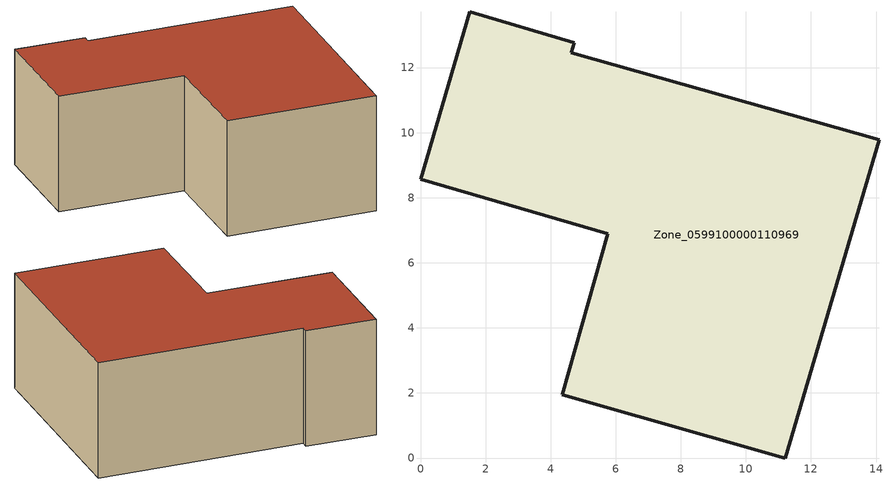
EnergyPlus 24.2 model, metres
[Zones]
Zone_0599100000110969
 floor ground (C_G): 0,8.57 1.51,13.71 4.72,12.77 4.63,12.45 14.09,9.79 11.21,0 4.35,1.95 5.76,6.9 z0
 wall outside (C_F): 4.63,12.45 4.72,12.77 1.51,13.71 0,8.57 5.76,6.9 4.35,1.95 11.21,0 14.09,9.79 4.63,12.45 z0:5.65
 roof outside (C_R): 11.21,0 14.09,9.79 4.63,12.45 4.72,12.77 1.51,13.71 0,8.57 5.76,6.9 4.35,1.95 z5.65
[BUILDING]
Pand.0599100000110969: North Axis=0; Terrain=City; Loads Convergence Tolerance Value=0.04; Temperature Convergence Tolerance Value=0.4; Solar Distribution=FullExterior; Maximum Number of Warmup Days=25; Minimum Number of Warmup Days=1
[Site:Location]
Rotterdam.The.Hague.AP_ZH_NLD Design_Conditions: Latitude=51.96; Longitude=4.45; Time Zone=1; Elevation=-4.5
[SITE:GROUNDTEMPERATURE:BUILDINGSURFACE]
18, 18, 18, 18, 18, 18, 18, 18, 18, 18, 18, 18
[MATERIAL] Thermal Absorptance=0.9; Solar Absorptance=0.7; Visible Absorptance=0.7
Name | Roughness | Thickness | Conductivity | Density | Specific Heat
G.D.1965-1974 | MediumSmooth | 0.15 | 0.882353 | 540 | 1210
F.D.1965-1974 | Rough | 0.3 | 0.697674 | 1920 | 840
R.D.1965-1974 | MediumRough | 0.2 | 0.232558 | 1500 | 1000
[CONSTRUCTION]
C_G: G.D.1965-1974
C_F: F.D.1965-1974
C_R: R.D.1965-1974
[ZONE]
Zone_0599100000110969: Type=1; Multiplier=1; Ceiling Height=Autocalculate; Volume=Autocalculate; Floor Area=autocalculate; Part of Total Floor Area=Yes
[ZONEINFILTRATION:DESIGNFLOWRATE]
Infil_Zone_0599100000110969: Zone or ZoneList or Space or SpaceList=Zone_0599100000110969; Schedule=AlwaysOn; Design Flow Rate Calculation Method=Flow/Area; Flow Rate per Floor Area=0.0042; Constant Term Coefficient=1; Temperature Term Coefficient=0; Velocity Term Coefficient=0; Velocity Squared Term Coefficient=0
[HVACTEMPLATE:ZONE:IDEALLOADSAIRSYSTEM]
Zone_0599100000110969: Maximum Heating Supply Air Temperature=50; Minimum Cooling Supply Air Temperature=13; Maximum Heating Supply Air Humidity Ratio=0.0156; Minimum Cooling Supply Air Humidity Ratio=0.0077; Heating Limit=NoLimit; Cooling Limit=NoLimit; Dehumidification Control Type=ConstantSensibleHeatRatio; Cooling Sensible Heat Ratio=0.7; Dehumidification Setpoint=60; Humidification Control Type=None; Humidification Setpoint=30; Outdoor Air Method=None; Outdoor Air Flow Rate per Person=0.00944; Outdoor Air Flow Rate per Zone Floor Area=0; Outdoor Air Flow Rate per Zone=0; Demand Controlled Ventilation Type=None; Outdoor Air Economizer Type=NoEconomizer; Heat Recovery Type=None; Sensible Heat Recovery Effectiveness=0.7; Latent Heat Recovery Effectiveness=0.65
[ZONECONTROL:THERMOSTAT]
ThermostatControl_Zone_0599100000110969: Zone or ZoneList=Zone_0599100000110969; Control Type Schedule=DualSetpointControlType; Control 1=Thermostat_Zone_0599100000110969; Temperature Difference Between Cutout And Setpoint=0
[THERMOSTATSETPOINT:DUALSETPOINT]
Thermostat_Zone_0599100000110969: Heating Setpoint Temperature Schedule=HeatingSetpoint_Zone_0599100000110969; Cooling Setpoint Temperature Schedule=CoolingSetpoint_Zone_0599100000110969
[SCHEDULE:COMPACT]
HeatingSetpoint_Zone_0599100000110969: Through: 12/31, For: AllDays, Until: 24:00, 21
CoolingSetpoint_Zone_0599100000110969: Through: 12/31, For: AllDays, Until: 24:00, 24
DualSetpointControlType: Through: 12/31, For: AllDays, Until: 24:00, 4
AlwaysOn: Through: 12/31, For: AllDays, Until: 24:00, 1
